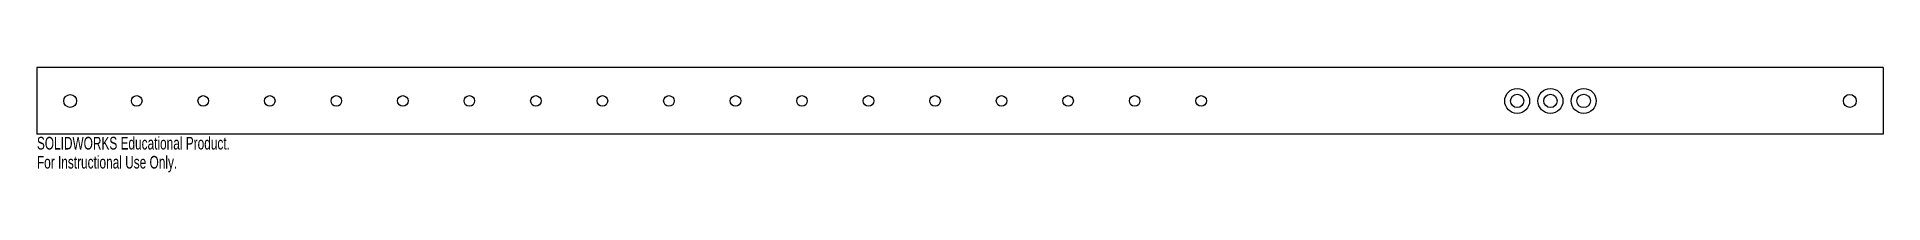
# Model space of a CAD drawing. Header units: inches. Extents: x 0 to 27.8, y -1.1 to 0.5.
import ezdxf

# ---------------------------------------------------------------- set-up
doc = ezdxf.new("R2010")
doc.units = ezdxf.units.IN
doc.header["$MEASUREMENT"] = 0
doc.styles.add('SLDTEXTSTYLE0', font='TXT', dxfattribs={"width": 0.7})

msp = doc.modelspace()

# ---------------------------------------------------------------- linework, layer by layer
at = {"color": 7, "linetype": 'Continuous', "lineweight": 25}
for p, q in [((27.75, 0.5), (0, 0.5)), ((0, 0.5), (0, -0.5)), ((27.75, 0.5), (27.75, -0.5)), ((27.75, -0.5), (0, -0.5))]:
    msp.add_line(p, q, dxfattribs=at)
for centre, radius in [((0.5, 0), 0.0967), ((1.5, 0), 0.0795), ((2.5, 0), 0.0795), ((3.5, 0), 0.0795), ((4.5, 0), 0.0795), ((5.5, 0), 0.0795), ((6.5, 0), 0.0795), ((7.5, 0), 0.0795), ((8.5, 0), 0.0795), ((9.5, 0), 0.0795), ((10.5, 0), 0.0795), ((11.5, 0), 0.0795), ((12.5, 0), 0.0795), ((13.5, 0), 0.0795), ((14.5, 0), 0.0795), ((15.5, 0), 0.0795), ((16.5, 0), 0.0795), ((17.5, 0), 0.0795), ((22.25, 0), 0.187), ((22.25, 0), 0.1), ((22.75, 0), 0.188), ((22.75, 0), 0.1), ((23.25, 0), 0.188), ((23.25, 0), 0.101), ((27.25, 0), 0.0968)]:
    msp.add_circle(centre, radius, dxfattribs=at)

# ---------------------------------------------------------------- texts
at = {"color": 7, "linetype": 'Continuous', "char_height": 0.1903, "attachment_point": 1, "style": 'SLDTEXTSTYLE0'}
for s, insert in [('SOLIDWORKS Educational Product.', (0, -0.54)), ('For Instructional Use Only.', (0, -0.826))]:
    msp.add_mtext(s, dxfattribs=dict(at, insert=insert))

doc.saveas('drawing.dxf')
